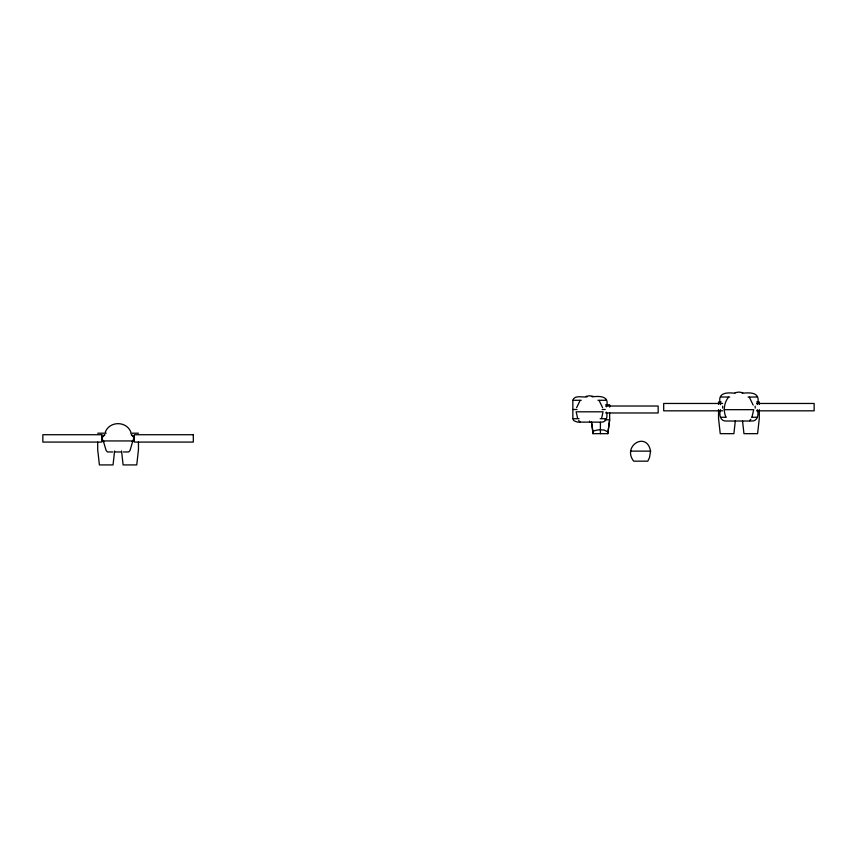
<?xml version="1.0" encoding="UTF-8"?>
<svg xmlns="http://www.w3.org/2000/svg" width="857" height="857" viewBox="0 0 857 857"><rect width="100%" height="100%" fill="white"/><g stroke="black" fill="none" stroke-linecap="round" stroke-linejoin="round"><path stroke-width="1.29" d="M606.36 412.131C608.02 416.523 606.392 422.683 600.95 422.137L577.554 422.115L573.965 420.798L572.851 418.719L572.851 400.283C574.458 394.541 583.371 397.755 587.088 396.855M720.533 404.611C716.827 392.635 726.372 392.227 735.07 393.267M757.309 409.678C759.077 414.531 757.545 421.623 751.375 421.023L726.468 421.023C720.298 421.623 718.766 414.531 720.533 409.678M725.772 416.802C723.126 410.342 724.069 402.704 728.482 397.241M114.602 450.964L113.038 464.923L99.401 464.923L97.698 449.689L97.698 442.083M735.306 420.969L733.892 433.663L720.244 433.663L718.541 418.43L718.541 409.55M650.581 451.125L649.499 457.606L647.796 461.162L633.677 461.162C621.85 445.929 646.778 430.782 650.581 451.125L630.902 451.125M591.491 422.308L593.012 433.663L607.806 433.663L609.659 419.791L609.659 412.849M607.806 433.663L609.659 419.791L605.031 419.791M601.593 418.302L603.06 411.81L576.15 411.81L577.629 418.302M752.071 416.802L753.689 409.678L724.165 409.678M576.611 407.664L580.093 400.465M593.012 433.663L593.012 431.917L593.997 430.825L598.497 429.796L604.11 430.01L607.806 431.917M102.229 437.424L104.918 434.724A3.803 3.803 0 0 0 103.215 441.098L104.018 441.559M132.942 441.098L133.928 437.424L131.228 434.724A3.803 3.803 0 0 1 132.942 441.098L132.139 441.559M105.293 432.142C109.621 420.841 126.536 420.841 130.864 432.142M749.511 420.701L750.871 419.244M586.124 396.32L589.605 395.773L593.087 396.32M735.102 392.677L738.927 392.077L742.74 392.677M742.205 393.267C750.968 392.313 761.123 392.27 757.309 404.611M592.123 396.855C599.493 395.913 610.141 395.795 606.36 406.861M720.533 397.027L729.736 397.027M748.118 397.027L757.309 397.027M572.851 400.283L581.228 400.283M597.982 400.283L606.36 400.283M721.166 401.944L718.541 401.944L718.541 404.483M756.677 401.944L759.302 401.944L759.302 404.483M722.655 403.465L663.693 403.465L663.693 410.824L722.655 410.824M756.506 403.465L814.15 403.465L814.15 410.824L756.506 410.824M605.695 404.761L609.659 404.761L609.659 407.064M605.738 406.025L658.155 406.025L658.155 412.967L605.738 412.967M572.851 409.496L577.04 409.496M602.171 409.496L605.235 409.496M720.533 417.263L726.211 417.263M751.632 417.263L757.309 417.263M572.851 418.719L579.064 418.719M600.146 418.719L606.36 418.719M97.698 433.203L106.225 433.203M130.585 433.203L138.459 433.203M112.781 451.96L107.489 451.96L106.129 450.503L103.311 440.937L132.835 440.937L130.028 450.503L128.668 451.96L123.376 451.96M115.331 451.96L120.816 451.96M578.711 420.519L579.953 421.858M749.361 397.241L753.185 405.125M599.118 400.465L602.6 407.664M102.229 439.384L103.215 441.098M591.534 422.212L593.012 431.917M742.537 420.969L743.962 433.663L757.599 433.663L759.302 418.43L759.302 409.55M121.544 450.964L123.108 464.923L136.756 464.923L138.459 449.689L138.459 442.083M755.199 406.164L755.199 408.125M722.655 406.164L722.655 408.125M600.403 422.265L600.403 433.663M589.605 421.141L589.605 422.137M101.801 434.724L42.85 434.724L42.85 442.083L101.801 442.083L101.801 434.724M193.307 434.724L134.345 434.724L134.345 442.083L193.307 442.083L193.307 434.724"/></g></svg>
